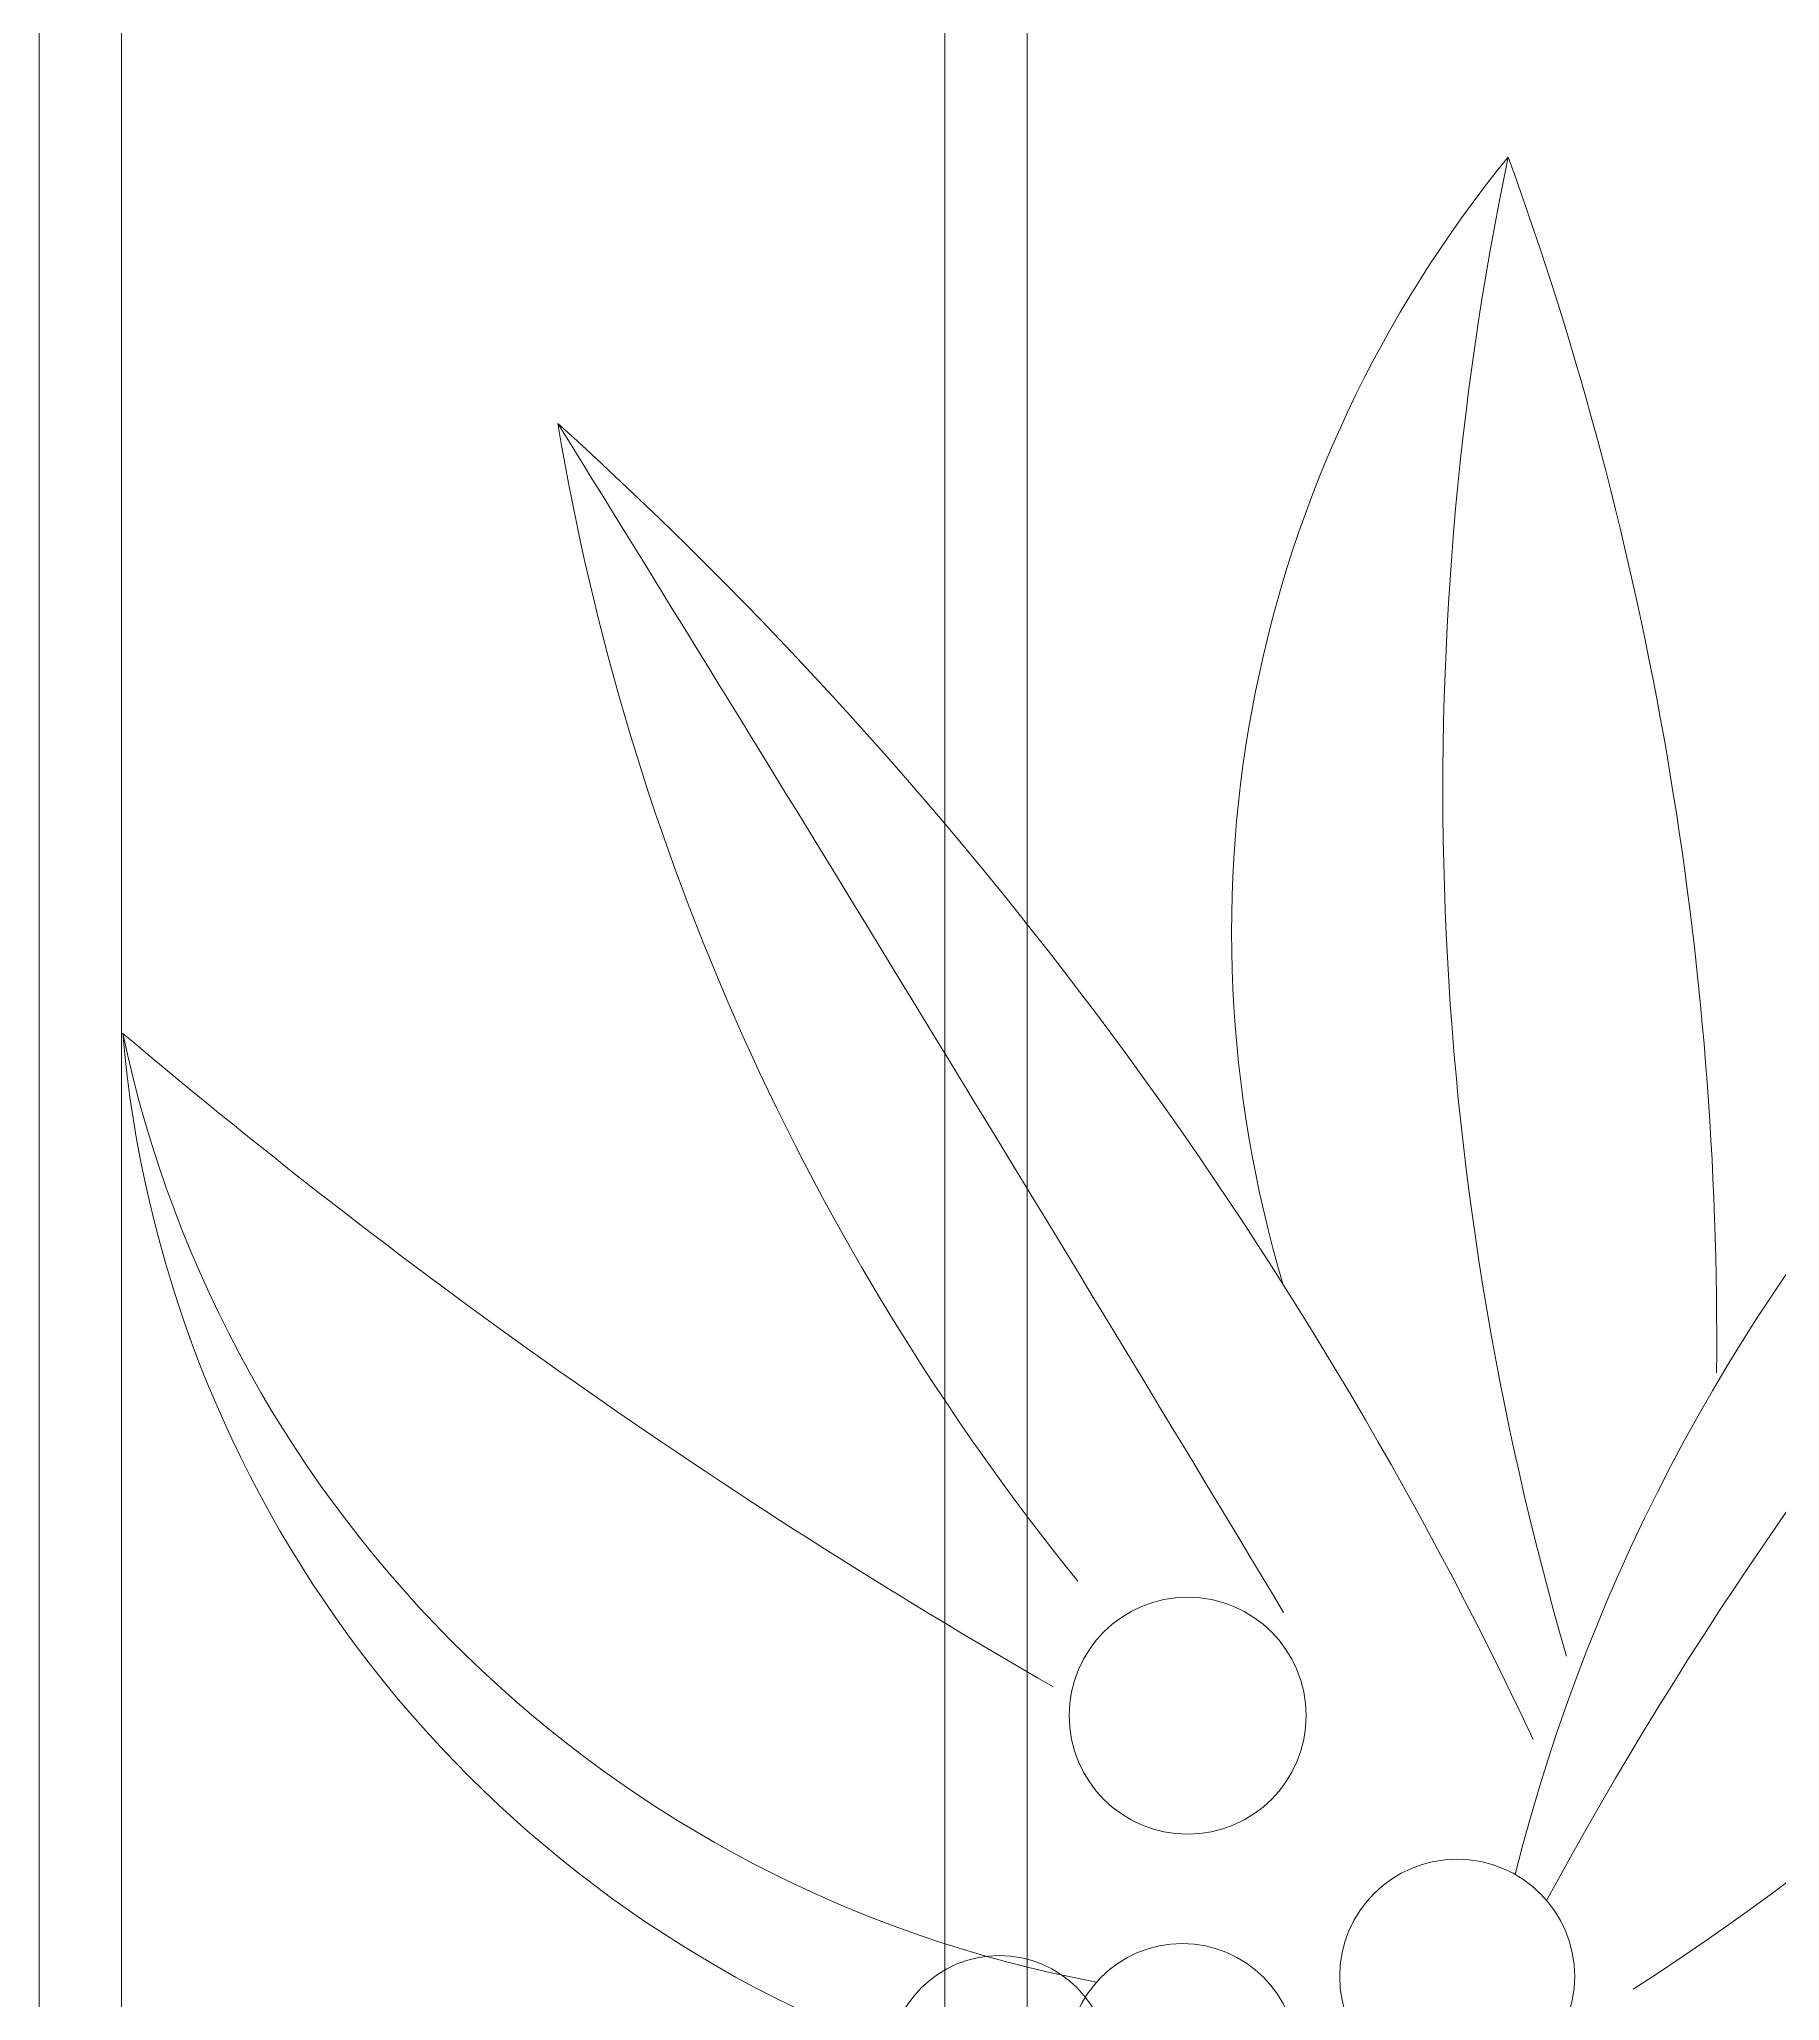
# Model space of a CAD drawing. Header units: millimetres. Extents: x 46404 to 154333, y -1327 to 55734.
# Drawn here: x 67845 to 68056.4, y 54119.2 to 54357.5 of the extents above; entities that cross this region are included whole.
import ezdxf

# ---------------------------------------------------------------- set-up
doc = ezdxf.new("R2010")
doc.units = ezdxf.units.MM
for name, color, linetype, lineweight in [('A-WALL', 113, 'Continuous', 18), ('G-IMPT-2', 8, 'Continuous', 18), ('G-IMPT-4', 7, 'Continuous', 18), ('L-PLNT', 71, 'Continuous', 18)]:
    doc.layers.add(name, color=color, linetype=linetype, lineweight=lineweight)
doc.styles.add('Arial_1', font='arial.ttf', dxfattribs={"height": 0.018})

# ---------------------------------------------------------------- blocks, each defined once
blk = doc.blocks.new('CAY DUA VAN PHAT - CAY DUA VAN PHAT_dwg-2253781-TKCS_RAMP NKT 2 - MẶT BẰNG')
at = {"layer": 'G-IMPT-2'}
for centre, radius in [((-146.76, 465.48), 28.54), ((-210.17, 400.02), 28.79), ((-126.9, 398.7), 27.88), ((-125.07, 354.24), 26.78)]:
    blk.add_circle(centre, radius, dxfattribs=at)
for centre, radius, start, end in [((-60.58, 919.83), 454.05, 199.0692, 255.8486), ((298.02, 1343.2), 973.34, 215.97087, 241.57597), ((-679.68, 162.7), 637.73, 32.80883, 72.67027), ((-301.34, -312.83), 841.36, 89.46131, 109.98389), ((-435.14, 1214.47), 752.47, 258.21063, 286.24623), ((227.54, -433.19), 1013.76, 115.21824, 137.85612), ((-400.46, 708.43), 297.75, 230.7445, 286.7036), ((13615.78, -22598.21), 26867.12, 121.033453, 121.755144), ((-437.85, 432.23), 297.42, 282.004, 349.47), ((-623.22, 844.15), 605.28, 279.42347, 308.93899), ((-1547.49, 1133.44), 1535.16, 319.73906, 330.06235), ((-401.04, 430.96), 290.72, 274.943, 339.2141)]:
    blk.add_arc(centre, radius, start, end, dxfattribs=at)
blk = doc.blocks.new('CAY DUA VAN PHAT - CAY DUA VAN PHAT_dwg-V28-TKCS_RAMP NKT 2 - MẶT BẰNG')
at = {"layer": 'G-IMPT-2'}
for centre, radius in [((-146.76, 465.48), 28.54), ((-210.17, 400.02), 28.79), ((-126.9, 398.7), 27.88), ((-125.07, 354.24), 26.78)]:
    blk.add_circle(centre, radius, dxfattribs=at)
for centre, radius, start, end in [((-60.58, 919.83), 454.05, 199.0692, 255.8486), ((298.02, 1343.2), 973.34, 215.97087, 241.57597), ((-679.68, 162.7), 637.73, 32.80883, 72.67027), ((-301.34, -312.83), 841.36, 89.46131, 109.98389), ((-435.14, 1214.47), 752.47, 258.21063, 286.24623), ((227.54, -433.19), 1013.76, 115.21824, 137.85612), ((-400.46, 708.43), 297.75, 230.7445, 286.7036), ((13615.78, -22598.21), 26867.12, 121.033453, 121.755144), ((-437.85, 432.23), 297.42, 282.004, 349.47), ((-623.22, 844.15), 605.28, 279.42347, 308.93899), ((-1547.49, 1133.44), 1535.16, 319.73906, 330.06235), ((-401.04, 430.96), 290.72, 274.943, 339.2141)]:
    blk.add_arc(centre, radius, start, end, dxfattribs=at)
at = {"layer": 'G-IMPT-4', "char_height": 0.018, "attachment_point": 1, "line_spacing_factor": 0.941778, "style": 'Arial_1'}
for s, insert, width in [('KTS.Vo nguyen Loc', (-217.24, 367.32), 0.2669), ('10 - 8 - 1998', (-217.24, 367.29), 0.1706)]:
    blk.add_mtext(s, dxfattribs=dict(at, insert=insert, width=width))
blk = doc.blocks.new('CAY DUA VAN PHAT - CAY DUA VAN PHAT-V29-TKCS_RAMP NKT 2 - MẶT BẰNG')
at = {"xscale": 0.5, "yscale": 0.5, "zscale": 0.5}
for name in ['CAY DUA VAN PHAT - CAY DUA VAN PHAT_dwg-2253781-TKCS_RAMP NKT 2 - MẶT BẰNG', 'CAY DUA VAN PHAT - CAY DUA VAN PHAT_dwg-V28-TKCS_RAMP NKT 2 - MẶT BẰNG']:
    blk.add_blockref(name, (-151.82, -370.52), dxfattribs=at)

msp = doc.modelspace()

# ---------------------------------------------------------------- linework, layer by layer
at = {"layer": 'A-WALL'}
for p, q in [((67845, 50547.93), (67845, 54683.33)), ((67855, 50557.93), (67855, 54683.33)), ((67955, 54683.33), (67955, 50657.93)), ((67965, 54683.33), (67965, 50667.93))]:
    msp.add_line(p, q, dxfattribs=at)

# ---------------------------------------------------------------- block references
at = {"layer": 'L-PLNT', "rotation": 269.9999999999997}
msp.add_blockref('CAY DUA VAN PHAT - CAY DUA VAN PHAT-V29-TKCS_RAMP NKT 2 - MẶT BẰNG', (68155, 53896.94), dxfattribs=at)

doc.saveas('drawing.dxf')
